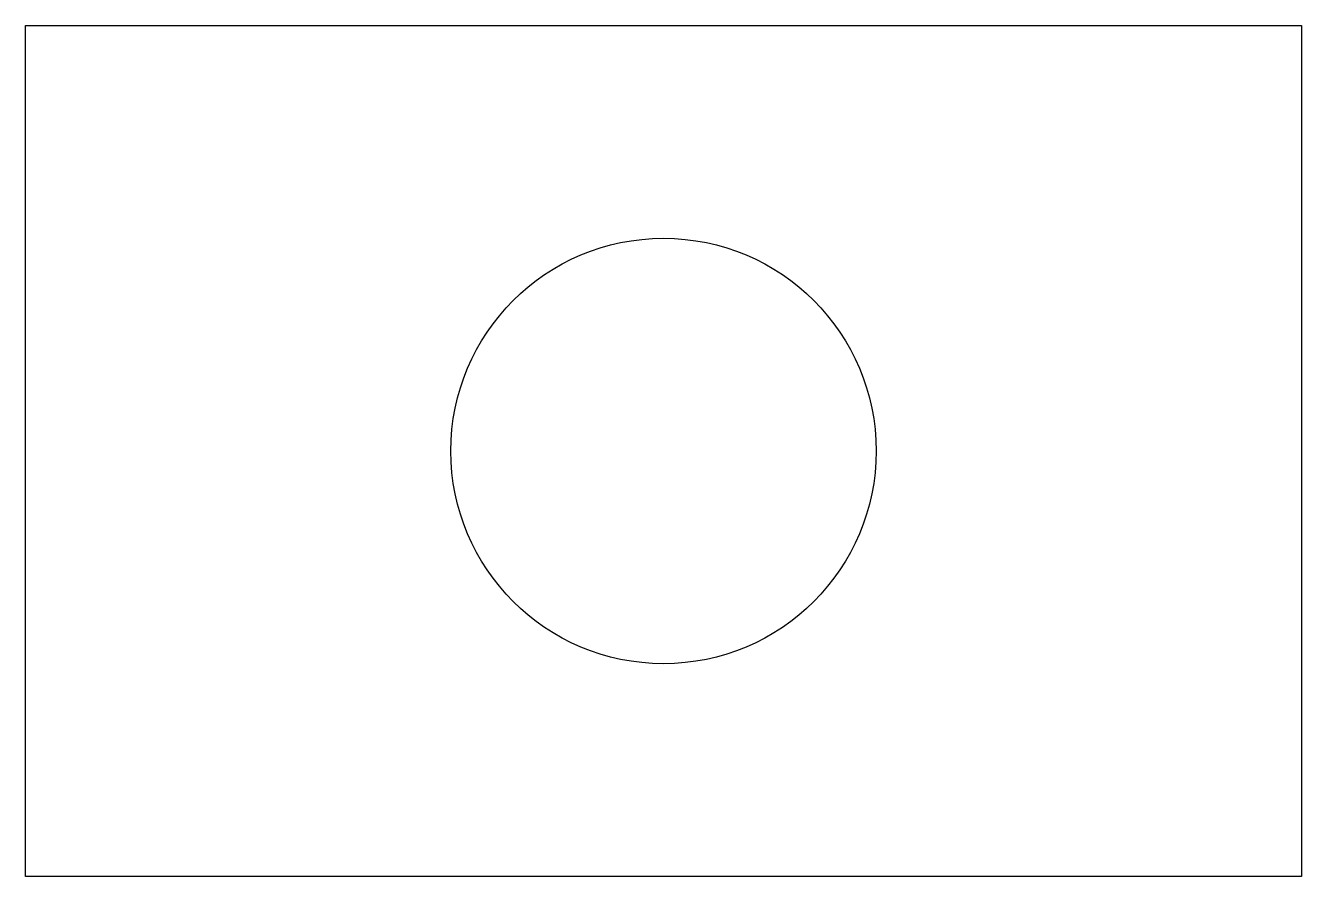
# Model space of a CAD drawing. Header units: millimetres. Extents: x -2986.043 to -2985.443, y 3747.281 to 3747.681.
import ezdxf

# ---------------------------------------------------------------- set-up
doc = ezdxf.new("R2010")
doc.units = ezdxf.units.MM
doc.header["$LTSCALE"] = 10

msp = doc.modelspace()

# ---------------------------------------------------------------- linework, layer by layer
msp.add_lwpolyline([(-2986.04326, 3747.28062), (-2986.04326, 3747.68062), (-2985.44326, 3747.68062), (-2985.44326, 3747.28062)], close=True)
at = {"color": 3}
msp.add_circle((-2985.74326, 3747.48062), 0.1, dxfattribs=at)

doc.saveas('drawing.dxf')
